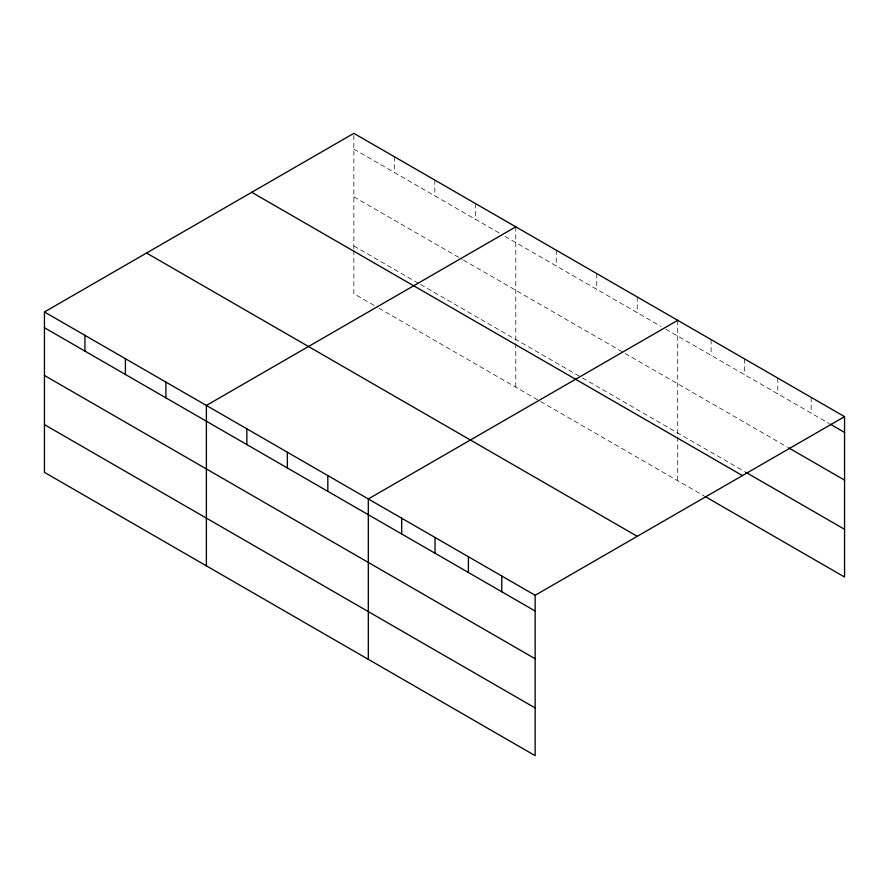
<?xml version="1.0" encoding="UTF-8"?>
<svg xmlns="http://www.w3.org/2000/svg" width="889" height="889" viewBox="0 0 889 889"><rect width="100%" height="100%" fill="white"/><g stroke="black" fill="none" stroke-linecap="round" stroke-linejoin="round"><path stroke-width="0.67" stroke-dasharray="4.45 3.33" d="M353.855 248.72L353.855 133.339M353.855 149.096L500.307 233.64M505.063 236.396L661.049 326.452M665.805 329.197L829.059 423.453M353.855 196.825L462.202 259.377M463.391 260.066L787.354 447.1M353.855 245.997L419.341 283.802M420.53 284.491L581.273 377.292M582.462 377.981L744.449 471.503M374.091 305.405L353.855 293.726L353.855 250.087M378.858 308.161L703.932 495.84M811.179 397.383L811.179 413.129M777.819 378.114L777.819 393.86M744.449 358.845L744.449 374.602M711.078 339.587L711.078 355.333M677.718 320.318L677.718 435.699M677.718 437.066L677.718 480.705M637.235 296.948L637.235 312.695M596.752 273.579L596.752 289.325M556.27 250.209L556.27 265.955M515.787 226.828L515.787 387.215M475.304 203.459L475.304 219.205M434.821 180.089L434.821 195.836M394.338 156.72L394.338 172.466"/><path stroke-width="1.33" d="M535.145 658.76L535.145 595.274L44.45 311.972L44.45 472.359L535.145 755.661L535.145 658.76L44.45 375.458M705.121 496.529L844.55 577.028L844.55 416.641L353.855 133.339L44.45 311.972M515.787 226.828L206.381 405.462L206.381 565.849M677.718 320.318L368.313 498.951L368.313 659.338M535.145 595.274L844.55 416.641M830.248 424.142L844.55 432.398M788.543 447.789L844.55 480.116M745.638 472.192L844.55 529.299M251.754 192.291L742.448 475.593M146.552 253.032L637.246 536.323M44.45 327.73L535.145 611.032M44.45 424.631L535.145 707.933M501.774 576.016L501.774 591.763M468.414 556.747L468.414 572.494M435.043 537.478L435.043 553.236M401.672 518.22L401.672 533.967M327.83 475.582L327.83 491.328M287.347 452.212L287.347 467.958M246.864 428.842L246.864 444.589M165.899 382.092L165.899 397.839M125.416 358.723L125.416 374.469M84.933 335.353L84.933 351.099"/></g></svg>
